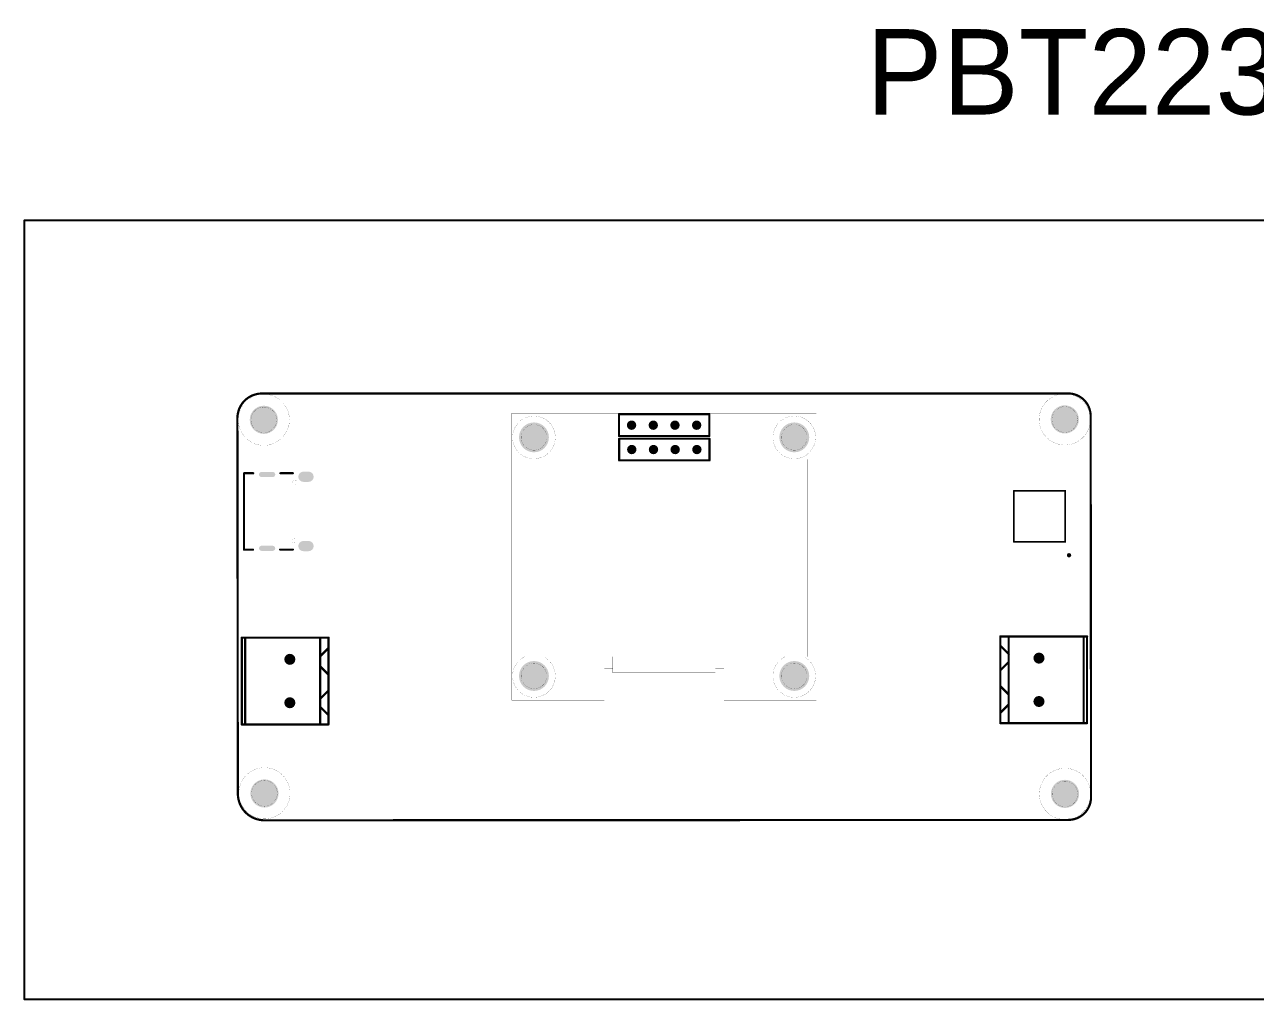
# Model space of a CAD drawing. Header units: inches. Extents: x -321 to 314, y 1 to 115.
# Drawn here: x -321 to -176.9, y 1.2 to 115.4 of the extents above; entities that cross this region are included whole.
import ezdxf

# ---------------------------------------------------------------- set-up
doc = ezdxf.new("R2010")
doc.units = ezdxf.units.IN
for name, color, linetype in [('Mechanical1', 6, 'Continuous'), ('PadHoleLayer', 156, 'Continuous'), ('TopOverlay', 2, 'Continuous')]:
    doc.layers.add(name, color=color, linetype=linetype)

# ---------------------------------------------------------------- blocks, each defined once
blk = doc.blocks.new('KH_2_54FH_1X4P_H8_5_25')
at = {"layer": 'PadHoleLayer'}
h = blk.add_hatch(color=156, dxfattribs=at)
edge = h.paths.add_edge_path()
edge.add_arc((0, 0.03), 0.55, 0, 360)
h = blk.add_hatch(color=156, dxfattribs=at)
edge = h.paths.add_edge_path()
edge.add_arc((2.54, 0.03), 0.55, 0, 360)
h = blk.add_hatch(color=156, dxfattribs=at)
edge = h.paths.add_edge_path()
edge.add_arc((5.08, 0.03), 0.55, 0, 360)
h = blk.add_hatch(color=156, dxfattribs=at)
edge = h.paths.add_edge_path()
edge.add_arc((7.62, 0.03), 0.55, 0, 360)
blk = doc.blocks.new('KH_2_54FH_1X4P_H8_5_32')
at = {"layer": 'PadHoleLayer'}
h = blk.add_hatch(color=156, dxfattribs=at)
edge = h.paths.add_edge_path()
edge.add_arc((0, 0.03), 0.55, 0, 360)
h = blk.add_hatch(color=156, dxfattribs=at)
edge = h.paths.add_edge_path()
edge.add_arc((2.54, 0.03), 0.55, 0, 360)
h = blk.add_hatch(color=156, dxfattribs=at)
edge = h.paths.add_edge_path()
edge.add_arc((5.08, 0.03), 0.55, 0, 360)
h = blk.add_hatch(color=156, dxfattribs=at)
edge = h.paths.add_edge_path()
edge.add_arc((7.62, 0.03), 0.55, 0, 360)
at = {"layer": 'TopOverlay', "const_width": 0.254}
for points in [[(-1.48, 1.3), (-1.48, -1.24)], [(9.1, 1.3), (-1.48, 1.3)], [(9.1, 1.3), (9.1, -1.24)], [(9.1, -1.24), (-1.48, -1.24)]]:
    blk.add_lwpolyline(points, dxfattribs=at)
at = {"layer": 'TopOverlay', "const_width": 0.127}
for points in [[(-1.54, 1.3, 1), (-1.42, 1.3, 1)], [(-1.54, 1.3, 1), (-1.42, 1.3, 1)], [(9.04, 1.3, 1), (9.16, 1.3, 1)], [(9.04, 1.3, 1), (9.16, 1.3, 1)], [(-1.54, -1.24, 1), (-1.42, -1.24, 1)], [(-1.54, -1.24, 1), (-1.42, -1.24, 1)], [(9.04, -1.24, 1), (9.16, -1.24, 1)], [(9.04, -1.24, 1), (9.16, -1.24, 1)]]:
    blk.add_lwpolyline(points, format="xyb", close=True, dxfattribs=at)
blk = doc.blocks.new('WJ500V_5_08_2P_33')
at = {"layer": 'PadHoleLayer'}
h = blk.add_hatch(color=156, dxfattribs=at)
edge = h.paths.add_edge_path()
edge.add_arc((-2.35, -0.62), 0.65, 0, 360)
h = blk.add_hatch(color=156, dxfattribs=at)
edge = h.paths.add_edge_path()
edge.add_arc((2.73, -0.62), 0.65, 0, 360)
at = {"layer": 'TopOverlay', "const_width": 0.254}
for points in [[(-4.89, -5.14), (-4.89, 5.02)], [(5.27, 4.62), (-4.88, 4.62)], [(5.27, 5.01), (-4.87, 5.01)], [(5.27, -5.15), (5.27, 5.01)], [(5.27, -4.16), (-4.85, -4.16)], [(-3.78, -5.12), (-2.82, -4.16)], [(-0.93, -5.12), (-1.89, -4.16)], [(0.94, -5.14), (1.9, -4.18)], [(4.05, -5.14), (3.09, -4.18)], [(5.27, -5.15), (-4.87, -5.15)]]:
    blk.add_lwpolyline(points, dxfattribs=at)
at = {"layer": 'TopOverlay', "const_width": 0.127}
for points in [[(-4.96, 5.02, 1), (-4.83, 5.02, 1)], [(-4.94, 4.62, 1), (-4.81, 4.62, 1)], [(-4.93, 5.01, 1), (-4.8, 5.01, 1)], [(5.2, 5.01, 1), (5.33, 5.01, 1)], [(5.2, 5.01, 1), (5.33, 5.01, 1)], [(5.2, 4.62, 1), (5.33, 4.62, 1)], [(-4.91, -4.16, 1), (-4.79, -4.16, 1)], [(-2.89, -4.16, 1), (-2.76, -4.16, 1)], [(-1.96, -4.16, 1), (-1.83, -4.16, 1)], [(1.83, -4.18, 1), (1.96, -4.18, 1)], [(3.02, -4.18, 1), (3.15, -4.18, 1)], [(5.2, -4.16, 1), (5.33, -4.16, 1)], [(-4.96, -5.14, 1), (-4.83, -5.14, 1)], [(-4.93, -5.15, 1), (-4.8, -5.15, 1)], [(-3.85, -5.12, 1), (-3.72, -5.12, 1)], [(-1, -5.12, 1), (-0.87, -5.12, 1)], [(0.87, -5.14, 1), (1, -5.14, 1)], [(3.98, -5.14, 1), (4.11, -5.14, 1)], [(5.2, -5.15, 1), (5.33, -5.15, 1)], [(5.2, -5.15, 1), (5.33, -5.15, 1)]]:
    blk.add_lwpolyline(points, format="xyb", close=True, dxfattribs=at)
blk = doc.blocks.new('WJ500V_5_08_2P_34')
at = {"layer": 'PadHoleLayer'}
h = blk.add_hatch(color=156, dxfattribs=at)
edge = h.paths.add_edge_path()
edge.add_arc((-2.35, -0.62), 0.65, 0, 360)
h = blk.add_hatch(color=156, dxfattribs=at)
edge = h.paths.add_edge_path()
edge.add_arc((2.73, -0.62), 0.65, 0, 360)
at = {"layer": 'TopOverlay', "const_width": 0.254}
for points in [[(-4.89, 5.02), (-4.89, -5.14)], [(-4.88, 4.62), (5.27, 4.62)], [(-4.87, 5.01), (5.27, 5.01)], [(5.27, 5.01), (5.27, -5.15)], [(-4.85, -4.16), (5.27, -4.16)], [(-2.82, -4.16), (-3.78, -5.12)], [(-1.89, -4.16), (-0.93, -5.12)], [(1.9, -4.18), (0.94, -5.14)], [(3.09, -4.18), (4.05, -5.14)], [(-4.87, -5.15), (5.27, -5.15)]]:
    blk.add_lwpolyline(points, dxfattribs=at)
at = {"layer": 'TopOverlay', "const_width": 0.127}
for points in [[(-4.96, 5.02, 1), (-4.83, 5.02, 1)], [(-4.94, 4.62, 1), (-4.81, 4.62, 1)], [(-4.93, 5.01, 1), (-4.8, 5.01, 1)], [(5.2, 5.01, 1), (5.33, 5.01, 1)], [(5.2, 5.01, 1), (5.33, 5.01, 1)], [(5.2, 4.62, 1), (5.33, 4.62, 1)], [(-4.91, -4.16, 1), (-4.79, -4.16, 1)], [(-2.89, -4.16, 1), (-2.76, -4.16, 1)], [(-1.96, -4.16, 1), (-1.83, -4.16, 1)], [(1.83, -4.18, 1), (1.96, -4.18, 1)], [(3.02, -4.18, 1), (3.15, -4.18, 1)], [(5.2, -4.16, 1), (5.33, -4.16, 1)], [(-4.96, -5.14, 1), (-4.83, -5.14, 1)], [(-4.93, -5.15, 1), (-4.8, -5.15, 1)], [(-3.85, -5.12, 1), (-3.72, -5.12, 1)], [(-1, -5.12, 1), (-0.87, -5.12, 1)], [(0.87, -5.14, 1), (1, -5.14, 1)], [(3.98, -5.14, 1), (4.11, -5.14, 1)], [(5.2, -5.15, 1), (5.33, -5.15, 1)], [(5.2, -5.15, 1), (5.33, -5.15, 1)]]:
    blk.add_lwpolyline(points, format="xyb", close=True, dxfattribs=at)
blk = doc.blocks.new('TYPE_C_24P_QT_143_36')
at = {"layer": 'PadHoleLayer'}
h = blk.add_hatch(color=156, dxfattribs=at)
edge = h.paths.add_edge_path()
edge.add_arc((-4.06, 3.26), 0.6, 180, 360)
edge.add_line((-3.46, 3.26), (-3.46, 3.86))
edge.add_arc((-4.06, 3.86), 0.6, 0, 180)
edge.add_line((-4.66, 3.86), (-4.66, 3.26))
h = blk.add_hatch(color=156, dxfattribs=at)
edge = h.paths.add_edge_path()
edge.add_arc((4.06, 3.26), 0.6, 180, 360)
edge.add_line((4.66, 3.26), (4.66, 3.86))
edge.add_arc((4.06, 3.86), 0.6, 0, 180)
edge.add_line((3.46, 3.86), (3.46, 3.26))
h = blk.add_hatch(color=156, dxfattribs=at)
edge = h.paths.add_edge_path()
edge.add_arc((-4.32, -1.64), 0.3, 180, 360)
edge.add_line((-4.02, -1.64), (-4.02, -0.34))
edge.add_arc((-4.32, -0.34), 0.3, 0, 180)
edge.add_line((-4.62, -0.34), (-4.62, -1.64))
h = blk.add_hatch(color=156, dxfattribs=at)
edge = h.paths.add_edge_path()
edge.add_arc((4.32, -1.64), 0.3, 180, 360)
edge.add_line((4.62, -1.64), (4.62, -0.34))
edge.add_arc((4.32, -0.34), 0.3, 0, 180)
edge.add_line((4.02, -0.34), (4.02, -1.64))
at = {"layer": 'Mechanical1'}
for points, const_width in [([(-3.12, 2.21, 1), (-3.67, 2.21, 1)], 0.00508), ([(-3.67, 2.21, 1), (-3.67, 2.21, 1)], 0.00254), ([(-3.12, 2.21, 1), (-3.12, 2.21, 1)], 0.00254), ([(3.68, 2.21, 1), (3.13, 2.21, 1)], 0.00508), ([(3.13, 2.21, 1), (3.13, 2.21, 1)], 0.00254), ([(3.68, 2.21, 1), (3.68, 2.21, 1)], 0.00254)]:
    blk.add_lwpolyline(points, format="xyb", close=True, dxfattribs=dict(at, const_width=const_width))
at = {"layer": 'TopOverlay', "const_width": 0.254}
for points in [[(-4.47, 0.56), (-4.47, 2.03)], [(4.47, 0.53), (4.47, 2.03)], [(-4.47, -3.7), (-4.47, -2.62)], [(4.47, -3.7), (4.47, -2.64)], [(4.47, -3.7), (-4.47, -3.7)]]:
    blk.add_lwpolyline(points, dxfattribs=at)
at = {"layer": 'TopOverlay', "const_width": 0.127}
for points in [[(-4.53, 2.03, 1), (-4.41, 2.03, 1)], [(4.41, 2.03, 1), (4.53, 2.03, 1)], [(-4.53, 0.56, 1), (-4.41, 0.56, 1)], [(4.41, 0.53, 1), (4.53, 0.53, 1)], [(-4.53, -2.62, 1), (-4.4, -2.62, 1)], [(4.41, -2.64, 1), (4.54, -2.64, 1)], [(-4.53, -3.7, 1), (-4.4, -3.7, 1)], [(-4.53, -3.7, 1), (-4.4, -3.7, 1)], [(4.41, -3.7, 1), (4.54, -3.7, 1)], [(4.41, -3.7, 1), (4.54, -3.7, 1)]]:
    blk.add_lwpolyline(points, format="xyb", close=True, dxfattribs=at)
blk = doc.blocks.new('TECO_4_1437565_1_V_44')
at = {"layer": 'TopOverlay'}
for points, const_width in [([(-3.32, 4.56, 1), (-3.57, 4.56, 1)], 0.25), ([(-3.64, 4.56, 1), (-3.51, 4.56, 1)], 0.125), ([(-3.39, 4.56, 1), (-3.26, 4.56, 1)], 0.125), ([(-3.05, 3, 1), (-2.95, 3, 1)], 0.1), ([(-3.05, 3, 1), (-2.95, 3, 1)], 0.1), ([(2.95, 3, 1), (3.05, 3, 1)], 0.1), ([(2.95, 3, 1), (3.05, 3, 1)], 0.1), ([(-3.05, -3, 1), (-2.95, -3, 1)], 0.1), ([(-3.05, -3, 1), (-2.95, -3, 1)], 0.1), ([(2.95, -3, 1), (3.05, -3, 1)], 0.1), ([(2.95, -3, 1), (3.05, -3, 1)], 0.1)]:
    blk.add_lwpolyline(points, format="xyb", close=True, dxfattribs=dict(at, const_width=const_width))
at = {"layer": 'TopOverlay', "const_width": 0.2}
for points in [[(-3, 3), (-3, -3)], [(3, 3), (-3, 3)], [(3, 3), (3, -3)], [(3, -3), (-3, -3)]]:
    blk.add_lwpolyline(points, dxfattribs=at)
blk = doc.blocks.new('KH_2_54FH_1X4P_H8_5_63')
at = {"layer": 'PadHoleLayer'}
h = blk.add_hatch(color=156, dxfattribs=at)
edge = h.paths.add_edge_path()
edge.add_arc((0, 0.03), 0.55, 0, 360)
h = blk.add_hatch(color=156, dxfattribs=at)
edge = h.paths.add_edge_path()
edge.add_arc((2.54, 0.03), 0.55, 0, 360)
h = blk.add_hatch(color=156, dxfattribs=at)
edge = h.paths.add_edge_path()
edge.add_arc((5.08, 0.03), 0.55, 0, 360)
h = blk.add_hatch(color=156, dxfattribs=at)
edge = h.paths.add_edge_path()
edge.add_arc((7.62, 0.03), 0.55, 0, 360)
at = {"layer": 'TopOverlay', "const_width": 0.254}
for points in [[(9.1, 1.3), (-1.48, 1.3)], [(-1.48, 1.3), (-1.48, -1.24)], [(9.1, 1.3), (9.1, -1.24)], [(9.1, -1.24), (-1.48, -1.24)]]:
    blk.add_lwpolyline(points, dxfattribs=at)
at = {"layer": 'TopOverlay', "const_width": 0.127}
for points in [[(-1.54, 1.3, 1), (-1.42, 1.3, 1)], [(-1.54, 1.3, 1), (-1.42, 1.3, 1)], [(9.04, 1.3, 1), (9.16, 1.3, 1)], [(9.04, 1.3, 1), (9.16, 1.3, 1)], [(-1.54, -1.24, 1), (-1.42, -1.24, 1)], [(-1.54, -1.24, 1), (-1.42, -1.24, 1)], [(9.04, -1.24, 1), (9.16, -1.24, 1)], [(9.04, -1.24, 1), (9.16, -1.24, 1)]]:
    blk.add_lwpolyline(points, format="xyb", close=True, dxfattribs=at)

msp = doc.modelspace()

# ---------------------------------------------------------------- hatches: boundary and pattern name
at = {"layer": 'PadHoleLayer'}
h = msp.add_hatch(color=156, dxfattribs=at)
edge = h.paths.add_edge_path()
edge.add_arc((-292.97947, 69.07707), 1.65, 0, 360)
h = msp.add_hatch(color=156, dxfattribs=at)
edge = h.paths.add_edge_path()
edge.add_arc((-199.20447, 69.12707), 1.65, 0, 360)
h = msp.add_hatch(color=156, dxfattribs=at)
edge = h.paths.add_edge_path()
edge.add_arc((-261.35447, 67.02207), 1.75, 0, 360)
h = msp.add_hatch(color=156, dxfattribs=at)
edge = h.paths.add_edge_path()
edge.add_arc((-230.87447, 67.02207), 1.75, 0, 360)
h = msp.add_hatch(color=156, dxfattribs=at)
edge = h.paths.add_edge_path()
edge.add_arc((-261.35447, 39.08207), 1.75, 0, 360)
h = msp.add_hatch(color=156, dxfattribs=at)
edge = h.paths.add_edge_path()
edge.add_arc((-230.87447, 39.08207), 1.75, 0, 360)
h = msp.add_hatch(color=156, dxfattribs=at)
edge = h.paths.add_edge_path()
edge.add_arc((-292.90447, 25.32707), 1.65, 0, 360)
h = msp.add_hatch(color=156, dxfattribs=at)
edge = h.paths.add_edge_path()
edge.add_arc((-199.17947, 25.27707), 1.65, 0, 360)

# ---------------------------------------------------------------- linework, layer by layer
msp.add_lwpolyline([(-173.94771, 1.21286), (-320.98762, 1.21286), (-320.98762, 92.4508), (-173.94771, 92.4508)], close=True)
at = {"layer": 'Mechanical1'}
for points, const_width in [([(-296.0746, 69.28926, -0.414213322), (-293.20384, 72.16001)], 0.254), ([(-198.81003, 72.16707, -0.414213322), (-196.1748, 69.53183)], 0.254), ([(-258.85447, 39.08207, -1.827112939), (-262.40189, 41.35207)], 0.0127), ([(-260.30704, 41.35207, -0.29256452), (-258.85447, 39.08207)], 0.0127), ([(-228.37447, 39.08207, -1.827112939), (-231.92189, 41.35207)], 0.0127), ([(-229.82704, 41.35207, -0.29256452), (-228.37447, 39.08207)], 0.0127), ([(-292.91328, 22.18136, -0.414213322), (-296.02427, 25.29235)], 0.254), ([(-196.129, 24.88429, -0.414213322), (-198.78604, 22.22726)], 0.254)]:
    msp.add_lwpolyline(points, format="xyb", dxfattribs=dict(at, const_width=const_width))
for points, const_width in [([(-289.97941, 69.07699, 1), (-295.97941, 69.07699, 1)], 0.0127), ([(-293.26734, 72.16001, 1), (-293.14034, 72.16001, 1)], 0.127), ([(-293.26734, 72.16001, 1), (-293.14034, 72.16001, 1)], 0.127), ([(-284.94297, 72.17707, 1), (-284.81597, 72.17707, 1)], 0.127), ([(-284.93296, 72.16707, 1), (-284.80596, 72.16707, 1)], 0.127), ([(-196.20441, 69.12699, 1), (-202.20441, 69.12699, 1)], 0.0127), ([(-198.87353, 72.16707, 1), (-198.74653, 72.16707, 1)], 0.127), ([(-198.87353, 72.16707, 1), (-198.74653, 72.16707, 1)], 0.127), ([(-197.70647, 69.11706, 1), (-200.70647, 69.11706, 1)], 0.0127), ([(-296.1381, 69.28926, 1), (-296.0111, 69.28926, 1)], 0.127), ([(-296.1381, 69.28926, 1), (-296.0111, 69.28926, 1)], 0.127), ([(-291.48147, 69.06707, 1), (-294.48147, 69.06707, 1)], 0.0127), ([(-263.94264, 69.85207, 1), (-263.93629, 69.85207, 1)], 0.00635), ([(-263.94264, 69.85207, 1), (-263.93629, 69.85207, 1)], 0.00635), ([(-258.85447, 67.02207, 1), (-263.85447, 67.02207, 1)], 0.0127), ([(-228.37447, 67.02207, 1), (-233.37447, 67.02207, 1)], 0.0127), ([(-228.29264, 69.85207, 1), (-228.28629, 69.85207, 1)], 0.00635), ([(-228.29264, 69.85207, 1), (-228.28629, 69.85207, 1)], 0.00635), ([(-196.2383, 69.53183, 1), (-196.1113, 69.53183, 1)], 0.127), ([(-196.2383, 69.53183, 1), (-196.1113, 69.53183, 1)], 0.127), ([(-295.98259, 69.07699, 1), (-295.97624, 69.07699, 1)], 0.00635), ([(-294.48465, 69.06707, 1), (-294.4783, 69.06707, 1)], 0.00635), ([(-291.48465, 69.06707, 1), (-291.4783, 69.06707, 1)], 0.00635), ([(-289.98259, 69.07699, 1), (-289.97624, 69.07699, 1)], 0.00635), ([(-259.85447, 67.02207, 1), (-262.85447, 67.02207, 1)], 0.0127), ([(-250.22764, 68.75207, 1), (-250.22129, 68.75207, 1)], 0.00635), ([(-250.22764, 68.75207, 1), (-250.22129, 68.75207, 1)], 0.00635), ([(-250.22764, 68.75207, 1), (-250.22129, 68.75207, 1)], 0.00635), ([(-250.22764, 68.75207, 1), (-250.22129, 68.75207, 1)], 0.00635), ([(-250.22764, 68.75207, 1), (-250.22129, 68.75207, 1)], 0.00635), ([(-250.22764, 68.75207, 1), (-250.22129, 68.75207, 1)], 0.00635), ([(-250.22764, 68.75207, 1), (-250.22129, 68.75207, 1)], 0.00635), ([(-250.22764, 68.75207, 1), (-250.22129, 68.75207, 1)], 0.00635), ([(-250.22764, 68.15207, 1), (-250.22129, 68.15207, 1)], 0.00635), ([(-250.22764, 68.15207, 1), (-250.22129, 68.15207, 1)], 0.00635), ([(-250.22764, 68.15207, 1), (-250.22129, 68.15207, 1)], 0.00635), ([(-250.22764, 68.15207, 1), (-250.22129, 68.15207, 1)], 0.00635), ([(-250.22764, 68.15207, 1), (-250.22129, 68.15207, 1)], 0.00635), ([(-250.22764, 68.15207, 1), (-250.22129, 68.15207, 1)], 0.00635), ([(-250.19333, 68.18638, 1), (-250.18698, 68.18638, 1)], 0.00635), ([(-250.19333, 68.18638, 1), (-250.18698, 68.18638, 1)], 0.00635), ([(-250.02764, 68.55207, 1), (-250.02129, 68.55207, 1)], 0.00635), ([(-250.02764, 68.55207, 1), (-250.02129, 68.55207, 1)], 0.00635), ([(-250.02764, 68.55207, 1), (-250.02129, 68.55207, 1)], 0.00635), ([(-250.02764, 68.55207, 1), (-250.02129, 68.55207, 1)], 0.00635), ([(-250.02764, 68.55207, 1), (-250.02129, 68.55207, 1)], 0.00635), ([(-250.02764, 68.55207, 1), (-250.02129, 68.55207, 1)], 0.00635), ([(-250.02764, 68.35207, 1), (-250.02129, 68.35207, 1)], 0.00635), ([(-250.02764, 68.35207, 1), (-250.02129, 68.35207, 1)], 0.00635), ([(-250.02764, 68.35207, 1), (-250.02129, 68.35207, 1)], 0.00635), ([(-250.02764, 68.35207, 1), (-250.02129, 68.35207, 1)], 0.00635), ([(-250.02764, 68.35207, 1), (-250.02129, 68.35207, 1)], 0.00635), ([(-250.02764, 68.35207, 1), (-250.02129, 68.35207, 1)], 0.00635), ([(-249.82764, 68.55207, 1), (-249.82129, 68.55207, 1)], 0.00635), ([(-249.82764, 68.55207, 1), (-249.82129, 68.55207, 1)], 0.00635), ([(-249.82764, 68.55207, 1), (-249.82129, 68.55207, 1)], 0.00635), ([(-249.82764, 68.55207, 1), (-249.82129, 68.55207, 1)], 0.00635), ([(-249.82764, 68.35207, 1), (-249.82129, 68.35207, 1)], 0.00635), ([(-249.82764, 68.35207, 1), (-249.82129, 68.35207, 1)], 0.00635), ([(-249.82764, 68.35207, 1), (-249.82129, 68.35207, 1)], 0.00635), ([(-249.82764, 68.35207, 1), (-249.82129, 68.35207, 1)], 0.00635), ([(-249.82764, 68.35207, 1), (-249.82129, 68.35207, 1)], 0.00635), ([(-249.82764, 68.35207, 1), (-249.82129, 68.35207, 1)], 0.00635), ([(-249.66196, 68.18638, 1), (-249.65561, 68.18638, 1)], 0.00635), ([(-249.66196, 68.18638, 1), (-249.65561, 68.18638, 1)], 0.00635), ([(-249.62764, 68.75207, 1), (-249.62129, 68.75207, 1)], 0.00635), ([(-249.62764, 68.75207, 1), (-249.62129, 68.75207, 1)], 0.00635), ([(-249.62764, 68.75207, 1), (-249.62129, 68.75207, 1)], 0.00635), ([(-249.62764, 68.75207, 1), (-249.62129, 68.75207, 1)], 0.00635), ([(-249.62764, 68.75207, 1), (-249.62129, 68.75207, 1)], 0.00635), ([(-249.62764, 68.75207, 1), (-249.62129, 68.75207, 1)], 0.00635), ([(-249.62764, 68.15207, 1), (-249.62129, 68.15207, 1)], 0.00635), ([(-249.62764, 68.15207, 1), (-249.62129, 68.15207, 1)], 0.00635), ([(-249.62764, 68.15207, 1), (-249.62129, 68.15207, 1)], 0.00635), ([(-249.62764, 68.15207, 1), (-249.62129, 68.15207, 1)], 0.00635), ([(-249.62764, 68.15207, 1), (-249.62129, 68.15207, 1)], 0.00635), ([(-249.62764, 68.15207, 1), (-249.62129, 68.15207, 1)], 0.00635), ([(-247.68764, 68.75207, 1), (-247.68129, 68.75207, 1)], 0.00635), ([(-247.68764, 68.75207, 1), (-247.68129, 68.75207, 1)], 0.00635), ([(-247.68764, 68.75207, 1), (-247.68129, 68.75207, 1)], 0.00635), ([(-247.68764, 68.75207, 1), (-247.68129, 68.75207, 1)], 0.00635), ([(-247.68764, 68.75207, 1), (-247.68129, 68.75207, 1)], 0.00635), ([(-247.68764, 68.75207, 1), (-247.68129, 68.75207, 1)], 0.00635), ([(-247.68764, 68.15207, 1), (-247.68129, 68.15207, 1)], 0.00635), ([(-247.68764, 68.15207, 1), (-247.68129, 68.15207, 1)], 0.00635), ([(-247.68764, 68.15207, 1), (-247.68129, 68.15207, 1)], 0.00635), ([(-247.68764, 68.15207, 1), (-247.68129, 68.15207, 1)], 0.00635), ([(-247.68764, 68.15207, 1), (-247.68129, 68.15207, 1)], 0.00635), ([(-247.68764, 68.15207, 1), (-247.68129, 68.15207, 1)], 0.00635), ([(-247.48764, 68.55207, 1), (-247.48129, 68.55207, 1)], 0.00635), ([(-247.48764, 68.55207, 1), (-247.48129, 68.55207, 1)], 0.00635), ([(-247.48764, 68.55207, 1), (-247.48129, 68.55207, 1)], 0.00635), ([(-247.48764, 68.55207, 1), (-247.48129, 68.55207, 1)], 0.00635), ([(-247.48764, 68.55207, 1), (-247.48129, 68.55207, 1)], 0.00635), ([(-247.48764, 68.55207, 1), (-247.48129, 68.55207, 1)], 0.00635), ([(-247.48764, 68.35207, 1), (-247.48129, 68.35207, 1)], 0.00635), ([(-247.48764, 68.35207, 1), (-247.48129, 68.35207, 1)], 0.00635), ([(-247.48764, 68.35207, 1), (-247.48129, 68.35207, 1)], 0.00635), ([(-247.48764, 68.35207, 1), (-247.48129, 68.35207, 1)], 0.00635), ([(-247.48764, 68.35207, 1), (-247.48129, 68.35207, 1)], 0.00635), ([(-247.48764, 68.35207, 1), (-247.48129, 68.35207, 1)], 0.00635), ([(-247.28764, 68.55207, 1), (-247.28129, 68.55207, 1)], 0.00635), ([(-247.28764, 68.55207, 1), (-247.28129, 68.55207, 1)], 0.00635), ([(-247.28764, 68.55207, 1), (-247.28129, 68.55207, 1)], 0.00635), ([(-247.28764, 68.55207, 1), (-247.28129, 68.55207, 1)], 0.00635), ([(-247.28764, 68.55207, 1), (-247.28129, 68.55207, 1)], 0.00635), ([(-247.28764, 68.55207, 1), (-247.28129, 68.55207, 1)], 0.00635), ([(-247.28764, 68.35207, 1), (-247.28129, 68.35207, 1)], 0.00635), ([(-247.28764, 68.35207, 1), (-247.28129, 68.35207, 1)], 0.00635), ([(-247.28764, 68.35207, 1), (-247.28129, 68.35207, 1)], 0.00635), ([(-247.28764, 68.35207, 1), (-247.28129, 68.35207, 1)], 0.00635), ([(-247.28764, 68.35207, 1), (-247.28129, 68.35207, 1)], 0.00635), ([(-247.28764, 68.35207, 1), (-247.28129, 68.35207, 1)], 0.00635), ([(-247.08764, 68.75207, 1), (-247.08129, 68.75207, 1)], 0.00635), ([(-247.08764, 68.75207, 1), (-247.08129, 68.75207, 1)], 0.00635), ([(-247.08764, 68.75207, 1), (-247.08129, 68.75207, 1)], 0.00635), ([(-247.08764, 68.75207, 1), (-247.08129, 68.75207, 1)], 0.00635), ([(-247.08764, 68.75207, 1), (-247.08129, 68.75207, 1)], 0.00635), ([(-247.08764, 68.75207, 1), (-247.08129, 68.75207, 1)], 0.00635), ([(-247.08764, 68.15207, 1), (-247.08129, 68.15207, 1)], 0.00635), ([(-247.08764, 68.15207, 1), (-247.08129, 68.15207, 1)], 0.00635), ([(-247.08764, 68.15207, 1), (-247.08129, 68.15207, 1)], 0.00635), ([(-247.08764, 68.15207, 1), (-247.08129, 68.15207, 1)], 0.00635), ([(-247.08764, 68.15207, 1), (-247.08129, 68.15207, 1)], 0.00635), ([(-247.08764, 68.15207, 1), (-247.08129, 68.15207, 1)], 0.00635), ([(-245.14764, 68.75207, 1), (-245.14129, 68.75207, 1)], 0.00635), ([(-245.14764, 68.75207, 1), (-245.14129, 68.75207, 1)], 0.00635), ([(-245.14764, 68.75207, 1), (-245.14129, 68.75207, 1)], 0.00635), ([(-245.14764, 68.75207, 1), (-245.14129, 68.75207, 1)], 0.00635), ([(-245.14764, 68.75207, 1), (-245.14129, 68.75207, 1)], 0.00635), ([(-245.14764, 68.75207, 1), (-245.14129, 68.75207, 1)], 0.00635), ([(-245.14764, 68.15207, 1), (-245.14129, 68.15207, 1)], 0.00635), ([(-245.14764, 68.15207, 1), (-245.14129, 68.15207, 1)], 0.00635), ([(-245.14764, 68.15207, 1), (-245.14129, 68.15207, 1)], 0.00635), ([(-245.14764, 68.15207, 1), (-245.14129, 68.15207, 1)], 0.00635), ([(-245.14764, 68.15207, 1), (-245.14129, 68.15207, 1)], 0.00635), ([(-245.14764, 68.15207, 1), (-245.14129, 68.15207, 1)], 0.00635), ([(-244.94764, 68.55207, 1), (-244.94129, 68.55207, 1)], 0.00635), ([(-244.94764, 68.55207, 1), (-244.94129, 68.55207, 1)], 0.00635), ([(-244.94764, 68.55207, 1), (-244.94129, 68.55207, 1)], 0.00635), ([(-244.94764, 68.55207, 1), (-244.94129, 68.55207, 1)], 0.00635), ([(-244.94764, 68.55207, 1), (-244.94129, 68.55207, 1)], 0.00635), ([(-244.94764, 68.55207, 1), (-244.94129, 68.55207, 1)], 0.00635), ([(-244.94764, 68.35207, 1), (-244.94129, 68.35207, 1)], 0.00635), ([(-244.94764, 68.35207, 1), (-244.94129, 68.35207, 1)], 0.00635), ([(-244.94764, 68.35207, 1), (-244.94129, 68.35207, 1)], 0.00635), ([(-244.94764, 68.35207, 1), (-244.94129, 68.35207, 1)], 0.00635), ([(-244.94764, 68.35207, 1), (-244.94129, 68.35207, 1)], 0.00635), ([(-244.94764, 68.35207, 1), (-244.94129, 68.35207, 1)], 0.00635), ([(-244.74764, 68.55207, 1), (-244.74129, 68.55207, 1)], 0.00635), ([(-244.74764, 68.55207, 1), (-244.74129, 68.55207, 1)], 0.00635), ([(-244.74764, 68.55207, 1), (-244.74129, 68.55207, 1)], 0.00635), ([(-244.74764, 68.55207, 1), (-244.74129, 68.55207, 1)], 0.00635), ([(-244.74764, 68.55207, 1), (-244.74129, 68.55207, 1)], 0.00635), ([(-244.74764, 68.55207, 1), (-244.74129, 68.55207, 1)], 0.00635), ([(-244.74764, 68.35207, 1), (-244.74129, 68.35207, 1)], 0.00635), ([(-244.74764, 68.35207, 1), (-244.74129, 68.35207, 1)], 0.00635), ([(-244.74764, 68.35207, 1), (-244.74129, 68.35207, 1)], 0.00635), ([(-244.74764, 68.35207, 1), (-244.74129, 68.35207, 1)], 0.00635), ([(-244.74764, 68.35207, 1), (-244.74129, 68.35207, 1)], 0.00635), ([(-244.74764, 68.35207, 1), (-244.74129, 68.35207, 1)], 0.00635), ([(-244.54764, 68.75207, 1), (-244.54129, 68.75207, 1)], 0.00635), ([(-244.54764, 68.75207, 1), (-244.54129, 68.75207, 1)], 0.00635), ([(-244.54764, 68.75207, 1), (-244.54129, 68.75207, 1)], 0.00635), ([(-244.54764, 68.75207, 1), (-244.54129, 68.75207, 1)], 0.00635), ([(-244.54764, 68.75207, 1), (-244.54129, 68.75207, 1)], 0.00635), ([(-244.54764, 68.75207, 1), (-244.54129, 68.75207, 1)], 0.00635), ([(-244.54764, 68.15207, 1), (-244.54129, 68.15207, 1)], 0.00635), ([(-244.54764, 68.15207, 1), (-244.54129, 68.15207, 1)], 0.00635), ([(-244.54764, 68.15207, 1), (-244.54129, 68.15207, 1)], 0.00635), ([(-244.54764, 68.15207, 1), (-244.54129, 68.15207, 1)], 0.00635), ([(-244.54764, 68.15207, 1), (-244.54129, 68.15207, 1)], 0.00635), ([(-244.54764, 68.15207, 1), (-244.54129, 68.15207, 1)], 0.00635), ([(-242.60764, 68.75207, 1), (-242.60129, 68.75207, 1)], 0.00635), ([(-242.60764, 68.75207, 1), (-242.60129, 68.75207, 1)], 0.00635), ([(-242.60764, 68.75207, 1), (-242.60129, 68.75207, 1)], 0.00635), ([(-242.60764, 68.75207, 1), (-242.60129, 68.75207, 1)], 0.00635), ([(-242.60764, 68.75207, 1), (-242.60129, 68.75207, 1)], 0.00635), ([(-242.60764, 68.75207, 1), (-242.60129, 68.75207, 1)], 0.00635), ([(-242.60764, 68.15207, 1), (-242.60129, 68.15207, 1)], 0.00635), ([(-242.60764, 68.15207, 1), (-242.60129, 68.15207, 1)], 0.00635), ([(-242.60764, 68.15207, 1), (-242.60129, 68.15207, 1)], 0.00635), ([(-242.60764, 68.15207, 1), (-242.60129, 68.15207, 1)], 0.00635), ([(-242.60764, 68.15207, 1), (-242.60129, 68.15207, 1)], 0.00635), ([(-242.60764, 68.15207, 1), (-242.60129, 68.15207, 1)], 0.00635), ([(-242.40764, 68.55207, 1), (-242.40129, 68.55207, 1)], 0.00635), ([(-242.40764, 68.55207, 1), (-242.40129, 68.55207, 1)], 0.00635), ([(-242.40764, 68.55207, 1), (-242.40129, 68.55207, 1)], 0.00635), ([(-242.40764, 68.55207, 1), (-242.40129, 68.55207, 1)], 0.00635), ([(-242.40764, 68.55207, 1), (-242.40129, 68.55207, 1)], 0.00635), ([(-242.40764, 68.55207, 1), (-242.40129, 68.55207, 1)], 0.00635), ([(-242.40764, 68.35207, 1), (-242.40129, 68.35207, 1)], 0.00635), ([(-242.40764, 68.35207, 1), (-242.40129, 68.35207, 1)], 0.00635), ([(-242.40764, 68.35207, 1), (-242.40129, 68.35207, 1)], 0.00635), ([(-242.40764, 68.35207, 1), (-242.40129, 68.35207, 1)], 0.00635), ([(-242.40764, 68.35207, 1), (-242.40129, 68.35207, 1)], 0.00635), ([(-242.40764, 68.35207, 1), (-242.40129, 68.35207, 1)], 0.00635), ([(-242.20764, 68.55207, 1), (-242.20129, 68.55207, 1)], 0.00635), ([(-242.20764, 68.55207, 1), (-242.20129, 68.55207, 1)], 0.00635), ([(-242.20764, 68.55207, 1), (-242.20129, 68.55207, 1)], 0.00635), ([(-242.20764, 68.55207, 1), (-242.20129, 68.55207, 1)], 0.00635), ([(-242.20764, 68.55207, 1), (-242.20129, 68.55207, 1)], 0.00635), ([(-242.20764, 68.55207, 1), (-242.20129, 68.55207, 1)], 0.00635), ([(-242.20764, 68.35207, 1), (-242.20129, 68.35207, 1)], 0.00635), ([(-242.20764, 68.35207, 1), (-242.20129, 68.35207, 1)], 0.00635), ([(-242.20764, 68.35207, 1), (-242.20129, 68.35207, 1)], 0.00635), ([(-242.20764, 68.35207, 1), (-242.20129, 68.35207, 1)], 0.00635), ([(-242.20764, 68.35207, 1), (-242.20129, 68.35207, 1)], 0.00635), ([(-242.20764, 68.35207, 1), (-242.20129, 68.35207, 1)], 0.00635), ([(-242.00764, 68.75207, 1), (-242.00129, 68.75207, 1)], 0.00635), ([(-242.00764, 68.75207, 1), (-242.00129, 68.75207, 1)], 0.00635), ([(-242.00764, 68.75207, 1), (-242.00129, 68.75207, 1)], 0.00635), ([(-242.00764, 68.75207, 1), (-242.00129, 68.75207, 1)], 0.00635), ([(-242.00764, 68.75207, 1), (-242.00129, 68.75207, 1)], 0.00635), ([(-242.00764, 68.75207, 1), (-242.00129, 68.75207, 1)], 0.00635), ([(-242.00764, 68.15207, 1), (-242.00129, 68.15207, 1)], 0.00635), ([(-242.00764, 68.15207, 1), (-242.00129, 68.15207, 1)], 0.00635), ([(-242.00764, 68.15207, 1), (-242.00129, 68.15207, 1)], 0.00635), ([(-242.00764, 68.15207, 1), (-242.00129, 68.15207, 1)], 0.00635), ([(-242.00764, 68.15207, 1), (-242.00129, 68.15207, 1)], 0.00635), ([(-242.00764, 68.15207, 1), (-242.00129, 68.15207, 1)], 0.00635), ([(-229.37447, 67.02207, 1), (-232.37447, 67.02207, 1)], 0.0127), ([(-202.20759, 69.12699, 1), (-202.20124, 69.12699, 1)], 0.00635), ([(-200.70965, 69.11706, 1), (-200.7033, 69.11706, 1)], 0.00635), ([(-197.70965, 69.11706, 1), (-197.7033, 69.11706, 1)], 0.00635), ([(-196.20759, 69.12699, 1), (-196.20124, 69.12699, 1)], 0.00635), ([(-263.85764, 67.02207, 1), (-263.85129, 67.02207, 1)], 0.00635), ([(-262.85764, 67.02207, 1), (-262.85129, 67.02207, 1)], 0.00635), ([(-259.85764, 67.02207, 1), (-259.85129, 67.02207, 1)], 0.00635), ([(-258.85764, 67.02207, 1), (-258.85129, 67.02207, 1)], 0.00635), ([(-233.37764, 67.02207, 1), (-233.37129, 67.02207, 1)], 0.00635), ([(-232.37764, 67.02207, 1), (-232.37129, 67.02207, 1)], 0.00635), ([(-229.37764, 67.02207, 1), (-229.37129, 67.02207, 1)], 0.00635), ([(-228.37764, 67.02207, 1), (-228.37129, 67.02207, 1)], 0.00635), ([(-262.94264, 64.45207, 1), (-262.93629, 64.45207, 1)], 0.00635), ([(-262.94264, 64.45207, 1), (-262.93629, 64.45207, 1)], 0.00635), ([(-229.29264, 64.45207, 1), (-229.28629, 64.45207, 1)], 0.00635), ([(-229.29264, 64.45207, 1), (-229.28629, 64.45207, 1)], 0.00635), ([(-196.24297, 49.20207, 1), (-196.11597, 49.20207, 1)], 0.127), ([(-196.2383, 49.20674, 1), (-196.1113, 49.20674, 1)], 0.127), ([(-262.94264, 41.35207, 1), (-262.93629, 41.35207, 1)], 0.00635), ([(-262.94264, 41.35207, 1), (-262.93629, 41.35207, 1)], 0.00635), ([(-259.85447, 39.08207, 1), (-262.85447, 39.08207, 1)], 0.0127), ([(-262.40507, 41.35207, 1), (-262.39872, 41.35207, 1)], 0.00635), ([(-260.31022, 41.35207, 1), (-260.30387, 41.35207, 1)], 0.00635), ([(-252.11764, 41.35207, 1), (-252.11129, 41.35207, 1)], 0.00635), ([(-252.11764, 40.50207, 1), (-252.11129, 40.50207, 1)], 0.00635), ([(-252.11764, 40.50207, 1), (-252.11129, 40.50207, 1)], 0.00635), ([(-240.11764, 41.35207, 1), (-240.11129, 41.35207, 1)], 0.00635), ([(-240.11764, 40.50207, 1), (-240.11129, 40.50207, 1)], 0.00635), ([(-240.11764, 40.50207, 1), (-240.11129, 40.50207, 1)], 0.00635), ([(-229.37447, 39.08207, 1), (-232.37447, 39.08207, 1)], 0.0127), ([(-231.92507, 41.35207, 1), (-231.91872, 41.35207, 1)], 0.00635), ([(-229.83022, 41.35207, 1), (-229.82387, 41.35207, 1)], 0.00635), ([(-229.29264, 41.35207, 1), (-229.28629, 41.35207, 1)], 0.00635), ([(-229.29264, 41.35207, 1), (-229.28629, 41.35207, 1)], 0.00635), ([(-262.85764, 39.08207, 1), (-262.85129, 39.08207, 1)], 0.00635), ([(-259.85764, 39.08207, 1), (-259.85129, 39.08207, 1)], 0.00635), ([(-258.85764, 39.08207, 1), (-258.85129, 39.08207, 1)], 0.00635), ([(-258.85764, 39.08207, 1), (-258.85129, 39.08207, 1)], 0.00635), ([(-253.11764, 40.00207, 1), (-253.11129, 40.00207, 1)], 0.00635), ([(-253.11764, 40.00207, 1), (-253.11129, 40.00207, 1)], 0.00635), ([(-252.11764, 40.00207, 1), (-252.11129, 40.00207, 1)], 0.00635), ([(-252.11764, 39.45207, 1), (-252.11129, 39.45207, 1)], 0.00635), ([(-252.11764, 39.45207, 1), (-252.11129, 39.45207, 1)], 0.00635), ([(-240.11764, 40.00207, 1), (-240.11129, 40.00207, 1)], 0.00635), ([(-240.11764, 39.45207, 1), (-240.11129, 39.45207, 1)], 0.00635), ([(-240.11764, 39.45207, 1), (-240.11129, 39.45207, 1)], 0.00635), ([(-239.11764, 40.00207, 1), (-239.11129, 40.00207, 1)], 0.00635), ([(-239.11764, 40.00207, 1), (-239.11129, 40.00207, 1)], 0.00635), ([(-232.37764, 39.08207, 1), (-232.37129, 39.08207, 1)], 0.00635), ([(-229.37764, 39.08207, 1), (-229.37129, 39.08207, 1)], 0.00635), ([(-228.37764, 39.08207, 1), (-228.37129, 39.08207, 1)], 0.00635), ([(-228.37764, 39.08207, 1), (-228.37129, 39.08207, 1)], 0.00635), ([(-263.94264, 36.25207, 1), (-263.93629, 36.25207, 1)], 0.00635), ([(-263.94264, 36.25207, 1), (-263.93629, 36.25207, 1)], 0.00635), ([(-253.11764, 36.25207, 1), (-253.11129, 36.25207, 1)], 0.00635), ([(-253.11764, 36.25207, 1), (-253.11129, 36.25207, 1)], 0.00635), ([(-239.11764, 36.25207, 1), (-239.11129, 36.25207, 1)], 0.00635), ([(-239.11764, 36.25207, 1), (-239.11129, 36.25207, 1)], 0.00635), ([(-228.29264, 36.25207, 1), (-228.28629, 36.25207, 1)], 0.00635), ([(-228.29264, 36.25207, 1), (-228.28629, 36.25207, 1)], 0.00635), ([(-289.90441, 25.35199, 1), (-295.90441, 25.35199, 1)], 0.0127), ([(-196.17941, 25.27699, 1), (-202.17941, 25.27699, 1)], 0.0127), ([(-291.40647, 25.34207, 1), (-294.40647, 25.34207, 1)], 0.0127), ([(-197.68147, 25.26707, 1), (-200.68147, 25.26707, 1)], 0.0127), ([(-296.08777, 25.29235, 1), (-295.96077, 25.29235, 1)], 0.127), ([(-296.08777, 25.29235, 1), (-295.96077, 25.29235, 1)], 0.127), ([(-295.90758, 25.35199, 1), (-295.90123, 25.35199, 1)], 0.00635), ([(-294.40964, 25.34207, 1), (-294.40329, 25.34207, 1)], 0.00635), ([(-291.40964, 25.34207, 1), (-291.40329, 25.34207, 1)], 0.00635), ([(-289.90759, 25.35199, 1), (-289.90124, 25.35199, 1)], 0.00635), ([(-202.18258, 25.27699, 1), (-202.17623, 25.27699, 1)], 0.00635), ([(-200.68464, 25.26707, 1), (-200.67829, 25.26707, 1)], 0.00635), ([(-197.68464, 25.26707, 1), (-197.67829, 25.26707, 1)], 0.00635), ([(-196.1925, 24.88429, 1), (-196.0655, 24.88429, 1)], 0.127), ([(-196.1925, 24.88429, 1), (-196.0655, 24.88429, 1)], 0.127), ([(-196.18259, 25.27699, 1), (-196.17624, 25.27699, 1)], 0.00635), ([(-292.97678, 22.18136, 1), (-292.84978, 22.18136, 1)], 0.127), ([(-292.97678, 22.18136, 1), (-292.84978, 22.18136, 1)], 0.127), ([(-198.84954, 22.22726, 1), (-198.72254, 22.22726, 1)], 0.127), ([(-198.84954, 22.22726, 1), (-198.72254, 22.22726, 1)], 0.127)]:
    msp.add_lwpolyline(points, format="xyb", close=True, dxfattribs=dict(at, const_width=const_width))
for points, const_width in [([(-293.20384, 72.16001), (-198.81003, 72.16707)], 0.254), ([(-284.87947, 72.17707), (-284.86946, 72.16707)], 0.254), ([(-296.0746, 69.28926), (-296.02427, 25.29235)], 0.254), ([(-263.93947, 36.25207), (-263.93947, 69.85207)], 0.0127), ([(-263.93947, 69.85207), (-228.28947, 69.85207)], 0.0127), ([(-228.28947, 36.25207), (-228.28947, 69.85207)], 0.0127), ([(-196.1748, 69.53183), (-196.129, 24.88429)], 0.254), ([(-250.22447, 68.75207), (-249.65878, 68.18638)], 0.0127), ([(-250.22447, 68.75207), (-249.62447, 68.75207)], 0.0127), ([(-250.22447, 68.75207), (-250.02447, 68.55207)], 0.0127), ([(-250.22447, 68.15207), (-250.22447, 68.75207)], 0.0127), ([(-250.22447, 68.75207), (-249.65878, 68.18638)], 0.0127), ([(-250.22447, 68.75207), (-249.62447, 68.75207)], 0.0127), ([(-250.22447, 68.75207), (-250.02447, 68.55207)], 0.0127), ([(-250.22447, 68.15207), (-250.22447, 68.75207)], 0.0127), ([(-250.22447, 68.15207), (-250.02447, 68.35207)], 0.0127), ([(-250.22447, 68.15207), (-250.02447, 68.35207)], 0.0127), ([(-250.22447, 68.15207), (-249.62447, 68.15207)], 0.0127), ([(-250.22447, 68.15207), (-249.62447, 68.15207)], 0.0127), ([(-250.19015, 68.18638), (-249.62447, 68.75207)], 0.0127), ([(-250.19015, 68.18638), (-249.62447, 68.75207)], 0.0127), ([(-250.02447, 68.55207), (-249.82447, 68.55207)], 0.0127), ([(-250.02447, 68.35207), (-250.02447, 68.55207)], 0.0127), ([(-250.02447, 68.55207), (-249.82447, 68.55207)], 0.0127), ([(-250.02447, 68.35207), (-250.02447, 68.55207)], 0.0127), ([(-250.02447, 68.35207), (-249.82447, 68.35207)], 0.0127), ([(-250.02447, 68.35207), (-249.82447, 68.35207)], 0.0127), ([(-249.82447, 68.35207), (-249.82447, 68.55207)], 0.0127), ([(-249.82447, 68.35207), (-249.82447, 68.55207)], 0.0127), ([(-249.82447, 68.35207), (-249.62447, 68.15207)], 0.0127), ([(-249.82447, 68.35207), (-249.62447, 68.15207)], 0.0127), ([(-249.62447, 68.15207), (-249.62447, 68.75207)], 0.0127), ([(-249.62447, 68.15207), (-249.62447, 68.75207)], 0.0127), ([(-247.68447, 68.15207), (-247.68447, 68.75207)], 0.0127), ([(-247.68447, 68.75207), (-247.48447, 68.55207)], 0.0127), ([(-247.68447, 68.75207), (-247.08447, 68.75207)], 0.0127), ([(-247.68447, 68.15207), (-247.68447, 68.75207)], 0.0127), ([(-247.68447, 68.75207), (-247.48447, 68.55207)], 0.0127), ([(-247.68447, 68.75207), (-247.08447, 68.75207)], 0.0127), ([(-247.68447, 68.15207), (-247.48447, 68.35207)], 0.0127), ([(-247.68447, 68.15207), (-247.48447, 68.35207)], 0.0127), ([(-247.68447, 68.15207), (-247.08447, 68.15207)], 0.0127), ([(-247.68447, 68.15207), (-247.08447, 68.15207)], 0.0127), ([(-247.48447, 68.35207), (-247.48447, 68.55207)], 0.0127), ([(-247.48447, 68.55207), (-247.28447, 68.55207)], 0.0127), ([(-247.48447, 68.35207), (-247.48447, 68.55207)], 0.0127), ([(-247.48447, 68.55207), (-247.28447, 68.55207)], 0.0127), ([(-247.48447, 68.35207), (-247.28447, 68.35207)], 0.0127), ([(-247.48447, 68.35207), (-247.28447, 68.35207)], 0.0127), ([(-247.28447, 68.55207), (-247.08447, 68.75207)], 0.0127), ([(-247.28447, 68.55207), (-247.08447, 68.75207)], 0.0127), ([(-247.28447, 68.35207), (-247.28447, 68.55207)], 0.0127), ([(-247.28447, 68.35207), (-247.28447, 68.55207)], 0.0127), ([(-247.28447, 68.35207), (-247.08447, 68.15207)], 0.0127), ([(-247.28447, 68.35207), (-247.08447, 68.15207)], 0.0127), ([(-247.08447, 68.15207), (-247.08447, 68.75207)], 0.0127), ([(-247.08447, 68.15207), (-247.08447, 68.75207)], 0.0127), ([(-245.14447, 68.75207), (-244.94447, 68.55207)], 0.0127), ([(-245.14447, 68.75207), (-244.54447, 68.75207)], 0.0127), ([(-245.14447, 68.15207), (-245.14447, 68.75207)], 0.0127), ([(-245.14447, 68.75207), (-244.94447, 68.55207)], 0.0127), ([(-245.14447, 68.75207), (-244.54447, 68.75207)], 0.0127), ([(-245.14447, 68.15207), (-245.14447, 68.75207)], 0.0127), ([(-245.14447, 68.15207), (-244.94447, 68.35207)], 0.0127), ([(-245.14447, 68.15207), (-244.94447, 68.35207)], 0.0127), ([(-245.14447, 68.15207), (-244.54447, 68.15207)], 0.0127), ([(-245.14447, 68.15207), (-244.54447, 68.15207)], 0.0127), ([(-244.94447, 68.55207), (-244.74447, 68.55207)], 0.0127), ([(-244.94447, 68.35207), (-244.94447, 68.55207)], 0.0127), ([(-244.94447, 68.55207), (-244.74447, 68.55207)], 0.0127), ([(-244.94447, 68.35207), (-244.94447, 68.55207)], 0.0127), ([(-244.94447, 68.35207), (-244.74447, 68.35207)], 0.0127), ([(-244.94447, 68.35207), (-244.74447, 68.35207)], 0.0127), ([(-244.74447, 68.55207), (-244.54447, 68.75207)], 0.0127), ([(-244.74447, 68.55207), (-244.54447, 68.75207)], 0.0127), ([(-244.74447, 68.35207), (-244.74447, 68.55207)], 0.0127), ([(-244.74447, 68.35207), (-244.74447, 68.55207)], 0.0127), ([(-244.74447, 68.35207), (-244.54447, 68.15207)], 0.0127), ([(-244.74447, 68.35207), (-244.54447, 68.15207)], 0.0127), ([(-244.54447, 68.15207), (-244.54447, 68.75207)], 0.0127), ([(-244.54447, 68.15207), (-244.54447, 68.75207)], 0.0127), ([(-242.60447, 68.75207), (-242.40447, 68.55207)], 0.0127), ([(-242.60447, 68.75207), (-242.00447, 68.75207)], 0.0127), ([(-242.60447, 68.15207), (-242.60447, 68.75207)], 0.0127), ([(-242.60447, 68.75207), (-242.40447, 68.55207)], 0.0127), ([(-242.60447, 68.75207), (-242.00447, 68.75207)], 0.0127), ([(-242.60447, 68.15207), (-242.60447, 68.75207)], 0.0127), ([(-242.60447, 68.15207), (-242.40447, 68.35207)], 0.0127), ([(-242.60447, 68.15207), (-242.40447, 68.35207)], 0.0127), ([(-242.60447, 68.15207), (-242.00447, 68.15207)], 0.0127), ([(-242.60447, 68.15207), (-242.00447, 68.15207)], 0.0127), ([(-242.40447, 68.55207), (-242.20447, 68.55207)], 0.0127), ([(-242.40447, 68.35207), (-242.40447, 68.55207)], 0.0127), ([(-242.40447, 68.55207), (-242.20447, 68.55207)], 0.0127), ([(-242.40447, 68.35207), (-242.40447, 68.55207)], 0.0127), ([(-242.40447, 68.35207), (-242.20447, 68.35207)], 0.0127), ([(-242.40447, 68.35207), (-242.20447, 68.35207)], 0.0127), ([(-242.20447, 68.55207), (-242.00447, 68.75207)], 0.0127), ([(-242.20447, 68.55207), (-242.00447, 68.75207)], 0.0127), ([(-242.20447, 68.35207), (-242.20447, 68.55207)], 0.0127), ([(-242.20447, 68.35207), (-242.20447, 68.55207)], 0.0127), ([(-242.20447, 68.35207), (-242.00447, 68.15207)], 0.0127), ([(-242.20447, 68.35207), (-242.00447, 68.15207)], 0.0127), ([(-242.00447, 68.15207), (-242.00447, 68.75207)], 0.0127), ([(-242.00447, 68.15207), (-242.00447, 68.75207)], 0.0127), ([(-262.93947, 41.35207), (-262.93947, 64.45207)], 0.0127), ([(-262.93947, 64.45207), (-229.28947, 64.45207)], 0.0127), ([(-229.28947, 41.35207), (-229.28947, 64.45207)], 0.0127), ([(-196.17947, 49.20207), (-196.1748, 49.20674)], 0.254), ([(-262.93947, 41.35207), (-229.28947, 41.35207)], 0.0127), ([(-252.11447, 40.50207), (-252.11447, 41.35207)], 0.0127), ([(-252.11447, 39.45207), (-252.11447, 40.50207)], 0.0127), ([(-240.11447, 40.50207), (-240.11447, 41.35207)], 0.0127), ([(-240.11447, 39.45207), (-240.11447, 40.50207)], 0.0127), ([(-253.11447, 36.25207), (-253.11447, 40.00207)], 0.0127), ([(-253.11447, 40.00207), (-252.11447, 40.00207)], 0.0127), ([(-252.11447, 39.45207), (-240.11447, 39.45207)], 0.0127), ([(-240.11447, 40.00207), (-239.11447, 40.00207)], 0.0127), ([(-239.11447, 36.25207), (-239.11447, 40.00207)], 0.0127), ([(-263.93947, 36.25207), (-253.11447, 36.25207)], 0.0127), ([(-239.11447, 36.25207), (-228.28947, 36.25207)], 0.0127), ([(-292.91328, 22.18136), (-198.78604, 22.22726)], 0.254)]:
    msp.add_lwpolyline(points, dxfattribs=dict(at, const_width=const_width))

# ---------------------------------------------------------------- block references
for name, p, rotation in [('KH_2_54FH_1X4P_H8_5_32', (-242.30447, 68.47747), 180), ('KH_2_54FH_1X4P_H8_5_25', (-242.30447, 68.47747), 180), ('KH_2_54FH_1X4P_H8_5_63', (-242.27947, 65.62747), 180), ('TYPE_C_24P_QT_143_36', (-291.60447, 58.35207), 270), ('TECO_4_1437565_1_V_44', (-202.15447, 57.77707), 180), ('WJ500V_5_08_2P_34', (-290.55403, 38.3001), 90), ('WJ500V_5_08_2P_33', (-201.60491, 38.82404), 270)]:
    msp.add_blockref(name, p, dxfattribs=dict(rotation=rotation))

# ---------------------------------------------------------------- texts
at = {"insert": (-222.44119, 114.82123), "char_height": 10, "attachment_point": 1}
msp.add_mtext_dynamic_manual_height_columns('PBT223-Fixed', width=12.1036003, gutter_width=1, heights=[1.69878], dxfattribs=at)

doc.saveas('drawing.dxf')
